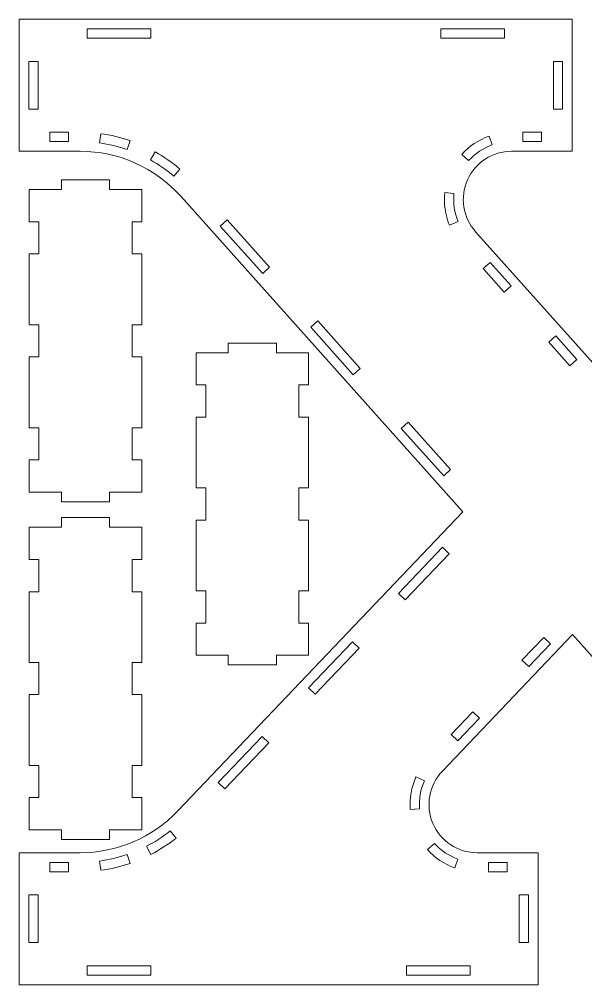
# Model space of a CAD drawing. Header units: millimetres. Extents: x -357 to 357, y -682 to 682.
# Drawn here: x -357.3 to -181.2, y -475.9 to -175.9 of the extents above; entities that cross this region are included whole.
import ezdxf

# ---------------------------------------------------------------- set-up
doc = ezdxf.new("R2010")
doc.units = ezdxf.units.MM
doc.header["$MEASUREMENT"] = 0
doc.layers.add('Camada 1', color=7, linetype='Continuous')

msp = doc.modelspace()

# ---------------------------------------------------------------- linework, layer by layer
at = {"layer": 'Camada 1', "color": 250, "lineweight": 20}
for points, knots in [([(-185.2397, -367.0483), (-185.2397, -367.0483), (-225.7546, -409.4988), (-225.7546, -409.4988), (-225.7546, -409.4988), (-229.8812, -413.8225), (-231.0453, -420.2617), (-228.6937, -425.7566), (-228.6937, -425.7566), (-226.3318, -431.2759), (-220.907, -434.8551), (-214.9035, -434.8551), (-214.9035, -434.8551), (-214.9035, -434.8551), (-196.0072, -434.8551), (-196.0072, -434.8551), (-196.0072, -434.8551), (-196.0072, -434.8551), (-196.0072, -475.8551), (-196.0072, -475.8551), (-196.0072, -475.8551), (-196.0072, -475.8551), (-357.3245, -475.8551), (-357.3245, -475.8551), (-357.3245, -475.8551), (-357.3245, -475.8551), (-357.3245, -434.8551), (-357.3245, -434.8551), (-357.3245, -434.8551), (-357.3245, -434.8551), (-338.4282, -434.8551), (-338.4282, -434.8551), (-338.4282, -434.8551), (-326.9497, -434.8551), (-315.9701, -430.1564), (-308.0451, -421.8528), (-308.0451, -421.8528), (-308.0451, -421.8528), (-219.3559, -328.9267), (-219.3559, -328.9267), (-219.3559, -328.9267), (-219.3559, -328.9267), (-307.1311, -230.8463), (-307.1311, -230.8463), (-307.1311, -230.8463), (-315.0983, -221.9437), (-326.4811, -216.8551), (-338.4282, -216.8551), (-338.4282, -216.8551), (-338.4282, -216.8551), (-357.3245, -216.8551), (-357.3245, -216.8551), (-357.3245, -216.8551), (-357.3245, -216.8551), (-357.3245, -175.8551), (-357.3245, -175.8551), (-357.3245, -175.8551), (-357.3245, -175.8551), (-185.3418, -175.8551), (-185.3418, -175.8551), (-185.3418, -175.8551), (-185.3418, -175.8551), (-185.3418, -216.8551), (-185.3418, -216.8551), (-185.3418, -216.8551), (-185.3418, -216.8551), (-204.2381, -216.8551), (-204.2381, -216.8551), (-204.2381, -216.8551), (-210.1542, -216.8551), (-215.5175, -220.3322), (-217.932, -225.7332), (-217.932, -225.7332), (-220.3419, -231.124), (-219.3534, -237.4581), (-215.4156, -241.8583), (-215.4156, -241.8583), (-215.4156, -241.8583), (-177.1093, -284.6619), (-177.1093, -284.6619), (-177.1093, -284.6619), (-177.1093, -284.6619), (-136.5944, -242.2114), (-136.5944, -242.2114), (-136.5944, -242.2114), (-132.4678, -237.8877), (-131.3038, -231.4486), (-133.6553, -225.9537), (-133.6553, -225.9537), (-136.0172, -220.4344), (-141.442, -216.8551), (-147.4455, -216.8551), (-147.4455, -216.8551), (-147.4455, -216.8551), (-166.3418, -216.8551), (-166.3418, -216.8551), (-166.3418, -216.8551), (-166.3418, -216.8551), (-166.3418, -175.8551), (-166.3418, -175.8551), (-166.3418, -175.8551), (-166.3418, -175.8551), (-5.0245, -175.8551), (-5.0245, -175.8551), (-5.0245, -175.8551), (-5.0245, -175.8551), (-5.0245, -216.8551), (-5.0245, -216.8551), (-5.0245, -216.8551), (-5.0245, -216.8551), (-23.9208, -216.8551), (-23.9208, -216.8551), (-23.9208, -216.8551), (-35.3993, -216.8551), (-46.3789, -221.5538), (-54.3039, -229.8574), (-54.3039, -229.8574), (-54.3039, -229.8574), (-142.9931, -322.7835), (-142.9931, -322.7835), (-142.9931, -322.7835), (-142.9931, -322.7835), (-55.2179, -420.8639), (-55.2179, -420.8639), (-55.2179, -420.8639), (-47.2507, -429.7665), (-35.8679, -434.8551), (-23.9208, -434.8551), (-23.9208, -434.8551), (-23.9208, -434.8551), (-5.0245, -434.8551), (-5.0245, -434.8551), (-5.0245, -434.8551), (-5.0245, -434.8551), (-5.0245, -475.8551), (-5.0245, -475.8551), (-5.0245, -475.8551), (-5.0245, -475.8551), (-177.0072, -475.8551), (-177.0072, -475.8551), (-177.0072, -475.8551), (-177.0072, -475.8551), (-177.0072, -434.8551), (-177.0072, -434.8551), (-177.0072, -434.8551), (-177.0072, -434.8551), (-158.1109, -434.8551), (-158.1109, -434.8551), (-158.1109, -434.8551), (-152.1947, -434.8551), (-146.8315, -431.378), (-144.417, -425.9769), (-144.417, -425.9769), (-142.0071, -420.5862), (-142.9955, -414.2522), (-146.9333, -409.852), (-146.9333, -409.852), (-146.9333, -409.852), (-185.2397, -367.0483), (-185.2397, -367.0483)], [0, 0, 0, 0, 0.02439024, 0.02439024, 0.02439024, 0.02439024, 0.04878049, 0.04878049, 0.04878049, 0.04878049, 0.07317073, 0.07317073, 0.07317073, 0.07317073, 0.09756098, 0.09756098, 0.09756098, 0.09756098, 0.12195122, 0.12195122, 0.12195122, 0.12195122, 0.14634146, 0.14634146, 0.14634146, 0.14634146, 0.17073171, 0.17073171, 0.17073171, 0.17073171, 0.19512195, 0.19512195, 0.19512195, 0.19512195, 0.2195122, 0.2195122, 0.2195122, 0.2195122, 0.24390244, 0.24390244, 0.24390244, 0.24390244, 0.26829268, 0.26829268, 0.26829268, 0.26829268, 0.29268293, 0.29268293, 0.29268293, 0.29268293, 0.31707317, 0.31707317, 0.31707317, 0.31707317, 0.34146341, 0.34146341, 0.34146341, 0.34146341, 0.36585366, 0.36585366, 0.36585366, 0.36585366, 0.3902439, 0.3902439, 0.3902439, 0.3902439, 0.41463415, 0.41463415, 0.41463415, 0.41463415, 0.43902439, 0.43902439, 0.43902439, 0.43902439, 0.46341463, 0.46341463, 0.46341463, 0.46341463, 0.48780488, 0.48780488, 0.48780488, 0.48780488, 0.51219512, 0.51219512, 0.51219512, 0.51219512, 0.53658537, 0.53658537, 0.53658537, 0.53658537, 0.56097561, 0.56097561, 0.56097561, 0.56097561, 0.58536585, 0.58536585, 0.58536585, 0.58536585, 0.6097561, 0.6097561, 0.6097561, 0.6097561, 0.63414634, 0.63414634, 0.63414634, 0.63414634, 0.65853659, 0.65853659, 0.65853659, 0.65853659, 0.68292683, 0.68292683, 0.68292683, 0.68292683, 0.70731707, 0.70731707, 0.70731707, 0.70731707, 0.73170732, 0.73170732, 0.73170732, 0.73170732, 0.75609756, 0.75609756, 0.75609756, 0.75609756, 0.7804878, 0.7804878, 0.7804878, 0.7804878, 0.80487805, 0.80487805, 0.80487805, 0.80487805, 0.82926829, 0.82926829, 0.82926829, 0.82926829, 0.85365854, 0.85365854, 0.85365854, 0.85365854, 0.87804878, 0.87804878, 0.87804878, 0.87804878, 0.90243902, 0.90243902, 0.90243902, 0.90243902, 0.92682927, 0.92682927, 0.92682927, 0.92682927, 0.95121951, 0.95121951, 0.95121951, 0.95121951, 1, 1, 1, 1]), ([(-336.2245, -178.8551), (-336.2245, -178.8551), (-336.2245, -181.7551), (-336.2245, -181.7551), (-336.2245, -181.7551), (-336.2245, -181.7551), (-316.4245, -181.7551), (-316.4245, -181.7551), (-316.4245, -181.7551), (-316.4245, -181.7551), (-316.4245, -178.8551), (-316.4245, -178.8551), (-316.4245, -178.8551), (-316.4245, -178.8551), (-336.2245, -178.8551), (-336.2245, -178.8551)], [0, 0, 0, 0, 0.2, 0.2, 0.2, 0.2, 0.4, 0.4, 0.4, 0.4, 0.6, 0.6, 0.6, 0.6, 1, 1, 1, 1]), ([(-226.2418, -178.8551), (-226.2418, -178.8551), (-226.2418, -181.7551), (-226.2418, -181.7551), (-226.2418, -181.7551), (-226.2418, -181.7551), (-206.4418, -181.7551), (-206.4418, -181.7551), (-206.4418, -181.7551), (-206.4418, -181.7551), (-206.4418, -178.8551), (-206.4418, -178.8551), (-206.4418, -178.8551), (-206.4418, -178.8551), (-226.2418, -178.8551), (-226.2418, -178.8551)], [0, 0, 0, 0, 0.2, 0.2, 0.2, 0.2, 0.4, 0.4, 0.4, 0.4, 0.6, 0.6, 0.6, 0.6, 1, 1, 1, 1]), ([(-354.3245, -203.7551), (-354.3245, -203.7551), (-351.4245, -203.7551), (-351.4245, -203.7551), (-351.4245, -203.7551), (-351.4245, -203.7551), (-351.4245, -188.9551), (-351.4245, -188.9551), (-351.4245, -188.9551), (-351.4245, -188.9551), (-354.3245, -188.9551), (-354.3245, -188.9551), (-354.3245, -188.9551), (-354.3245, -188.9551), (-354.3245, -203.7551), (-354.3245, -203.7551)], [0, 0, 0, 0, 0.2, 0.2, 0.2, 0.2, 0.4, 0.4, 0.4, 0.4, 0.6, 0.6, 0.6, 0.6, 1, 1, 1, 1]), ([(-188.3418, -188.9551), (-188.3418, -188.9551), (-191.2418, -188.9551), (-191.2418, -188.9551), (-191.2418, -188.9551), (-191.2418, -188.9551), (-191.2418, -203.7551), (-191.2418, -203.7551), (-191.2418, -203.7551), (-191.2418, -203.7551), (-188.3418, -203.7551), (-188.3418, -203.7551), (-188.3418, -203.7551), (-188.3418, -203.7551), (-188.3418, -188.9551), (-188.3418, -188.9551)], [0, 0, 0, 0, 0.2, 0.2, 0.2, 0.2, 0.4, 0.4, 0.4, 0.4, 0.6, 0.6, 0.6, 0.6, 1, 1, 1, 1]), ([(-341.9764, -213.8551), (-341.9764, -213.8551), (-341.9764, -210.9551), (-341.9764, -210.9551), (-341.9764, -210.9551), (-341.9764, -210.9551), (-347.7764, -210.9551), (-347.7764, -210.9551), (-347.7764, -210.9551), (-347.7764, -210.9551), (-347.7764, -213.8551), (-347.7764, -213.8551), (-347.7764, -213.8551), (-347.7764, -213.8551), (-341.9764, -213.8551), (-341.9764, -213.8551)], [0, 0, 0, 0, 0.2, 0.2, 0.2, 0.2, 0.4, 0.4, 0.4, 0.4, 0.6, 0.6, 0.6, 0.6, 1, 1, 1, 1]), ([(-323.7807, -216.3063), (-323.7807, -216.3063), (-322.8305, -213.5658), (-322.8305, -213.5658), (-322.8305, -213.5658), (-325.7928, -212.5456), (-328.8524, -211.8176), (-331.9567, -211.3943), (-331.9567, -211.3943), (-331.9567, -211.3943), (-332.3426, -214.269), (-332.3426, -214.269), (-332.3426, -214.269), (-329.416, -214.6685), (-326.549, -215.3531), (-323.7807, -216.3063)], [0, 0, 0, 0, 0.2, 0.2, 0.2, 0.2, 0.4, 0.4, 0.4, 0.4, 0.6, 0.6, 0.6, 0.6, 1, 1, 1, 1]), ([(-210.2486, -214.8881), (-210.2486, -214.8881), (-211.2017, -212.1493), (-211.2017, -212.1493), (-211.2017, -212.1493), (-214.4741, -213.3057), (-217.4096, -215.2609), (-219.7378, -217.8348), (-219.7378, -217.8348), (-219.7378, -217.8348), (-217.5778, -219.7699), (-217.5778, -219.7699), (-217.5778, -219.7699), (-215.5758, -217.5609), (-213.0546, -215.8826), (-210.2486, -214.8881)], [0, 0, 0, 0, 0.2, 0.2, 0.2, 0.2, 0.4, 0.4, 0.4, 0.4, 0.6, 0.6, 0.6, 0.6, 1, 1, 1, 1]), ([(-194.89, -213.8551), (-194.89, -213.8551), (-194.89, -210.9551), (-194.89, -210.9551), (-194.89, -210.9551), (-194.89, -210.9551), (-200.69, -210.9551), (-200.69, -210.9551), (-200.69, -210.9551), (-200.69, -210.9551), (-200.69, -213.8551), (-200.69, -213.8551), (-200.69, -213.8551), (-200.69, -213.8551), (-194.89, -213.8551), (-194.89, -213.8551)], [0, 0, 0, 0, 0.2, 0.2, 0.2, 0.2, 0.4, 0.4, 0.4, 0.4, 0.6, 0.6, 0.6, 0.6, 1, 1, 1, 1]), ([(-309.2624, -224.5868), (-309.2624, -224.5868), (-307.3776, -222.3822), (-307.3776, -222.3822), (-307.3776, -222.3822), (-309.7632, -220.3513), (-312.3461, -218.5569), (-315.0818, -217.0299), (-315.0818, -217.0299), (-315.0818, -217.0299), (-316.4902, -219.5654), (-316.4902, -219.5654), (-316.4902, -219.5654), (-313.9339, -220.9927), (-311.5117, -222.6723), (-309.2624, -224.5868)], [0, 0, 0, 0, 0.2, 0.2, 0.2, 0.2, 0.4, 0.4, 0.4, 0.4, 0.6, 0.6, 0.6, 0.6, 1, 1, 1, 1]), ([(-319.2423, -228.7699), (-319.2423, -228.7699), (-329.2423, -228.7699), (-329.2423, -228.7699), (-329.2423, -228.7699), (-329.2423, -228.7699), (-329.2423, -225.7699), (-329.2423, -225.7699), (-329.2423, -225.7699), (-329.2423, -225.7699), (-344.2423, -225.7699), (-344.2423, -225.7699), (-344.2423, -225.7699), (-344.2423, -225.7699), (-344.2423, -228.7699), (-344.2423, -228.7699), (-344.2423, -228.7699), (-344.2423, -228.7699), (-354.2423, -228.7699), (-354.2423, -228.7699), (-354.2423, -228.7699), (-354.2423, -228.7699), (-354.2423, -238.7699), (-354.2423, -238.7699), (-354.2423, -238.7699), (-354.2423, -238.7699), (-351.2423, -238.7699), (-351.2423, -238.7699), (-351.2423, -238.7699), (-351.2423, -238.7699), (-351.2423, -248.7699), (-351.2423, -248.7699), (-351.2423, -248.7699), (-351.2423, -248.7699), (-354.2423, -248.7699), (-354.2423, -248.7699), (-354.2423, -248.7699), (-354.2423, -248.7699), (-354.2423, -270.7699), (-354.2423, -270.7699), (-354.2423, -270.7699), (-354.2423, -270.7699), (-351.2423, -270.7699), (-351.2423, -270.7699), (-351.2423, -270.7699), (-351.2423, -270.7699), (-351.2423, -280.7699), (-351.2423, -280.7699), (-351.2423, -280.7699), (-351.2423, -280.7699), (-354.2423, -280.7699), (-354.2423, -280.7699), (-354.2423, -280.7699), (-354.2423, -280.7699), (-354.2423, -302.7699), (-354.2423, -302.7699), (-354.2423, -302.7699), (-354.2423, -302.7699), (-351.2423, -302.7699), (-351.2423, -302.7699), (-351.2423, -302.7699), (-351.2423, -302.7699), (-351.2423, -312.7699), (-351.2423, -312.7699), (-351.2423, -312.7699), (-351.2423, -312.7699), (-354.2423, -312.7699), (-354.2423, -312.7699), (-354.2423, -312.7699), (-354.2423, -312.7699), (-354.2423, -322.7699), (-354.2423, -322.7699), (-354.2423, -322.7699), (-354.2423, -322.7699), (-344.2423, -322.7699), (-344.2423, -322.7699), (-344.2423, -322.7699), (-344.2423, -322.7699), (-344.2423, -325.7699), (-344.2423, -325.7699), (-344.2423, -325.7699), (-344.2423, -325.7699), (-329.2423, -325.7699), (-329.2423, -325.7699), (-329.2423, -325.7699), (-329.2423, -325.7699), (-329.2423, -322.7699), (-329.2423, -322.7699), (-329.2423, -322.7699), (-329.2423, -322.7699), (-319.2423, -322.7699), (-319.2423, -322.7699), (-319.2423, -322.7699), (-319.2423, -322.7699), (-319.2423, -312.7699), (-319.2423, -312.7699), (-319.2423, -312.7699), (-319.2423, -312.7699), (-322.2423, -312.7699), (-322.2423, -312.7699), (-322.2423, -312.7699), (-322.2423, -312.7699), (-322.2423, -302.7699), (-322.2423, -302.7699), (-322.2423, -302.7699), (-322.2423, -302.7699), (-319.2423, -302.7699), (-319.2423, -302.7699), (-319.2423, -302.7699), (-319.2423, -302.7699), (-319.2423, -280.7699), (-319.2423, -280.7699), (-319.2423, -280.7699), (-319.2423, -280.7699), (-322.2423, -280.7699), (-322.2423, -280.7699), (-322.2423, -280.7699), (-322.2423, -280.7699), (-322.2423, -270.7699), (-322.2423, -270.7699), (-322.2423, -270.7699), (-322.2423, -270.7699), (-319.2423, -270.7699), (-319.2423, -270.7699), (-319.2423, -270.7699), (-319.2423, -270.7699), (-319.2423, -248.7699), (-319.2423, -248.7699), (-319.2423, -248.7699), (-319.2423, -248.7699), (-322.2423, -248.7699), (-322.2423, -248.7699), (-322.2423, -248.7699), (-322.2423, -248.7699), (-322.2423, -238.7699), (-322.2423, -238.7699), (-322.2423, -238.7699), (-322.2423, -238.7699), (-319.2423, -238.7699), (-319.2423, -238.7699), (-319.2423, -238.7699), (-319.2423, -238.7699), (-319.2423, -228.7699), (-319.2423, -228.7699)], [0, 0, 0, 0, 0.02702703, 0.02702703, 0.02702703, 0.02702703, 0.05405405, 0.05405405, 0.05405405, 0.05405405, 0.08108108, 0.08108108, 0.08108108, 0.08108108, 0.10810811, 0.10810811, 0.10810811, 0.10810811, 0.13513514, 0.13513514, 0.13513514, 0.13513514, 0.16216216, 0.16216216, 0.16216216, 0.16216216, 0.18918919, 0.18918919, 0.18918919, 0.18918919, 0.21621622, 0.21621622, 0.21621622, 0.21621622, 0.24324324, 0.24324324, 0.24324324, 0.24324324, 0.27027027, 0.27027027, 0.27027027, 0.27027027, 0.2972973, 0.2972973, 0.2972973, 0.2972973, 0.32432432, 0.32432432, 0.32432432, 0.32432432, 0.35135135, 0.35135135, 0.35135135, 0.35135135, 0.37837838, 0.37837838, 0.37837838, 0.37837838, 0.40540541, 0.40540541, 0.40540541, 0.40540541, 0.43243243, 0.43243243, 0.43243243, 0.43243243, 0.45945946, 0.45945946, 0.45945946, 0.45945946, 0.48648649, 0.48648649, 0.48648649, 0.48648649, 0.51351351, 0.51351351, 0.51351351, 0.51351351, 0.54054054, 0.54054054, 0.54054054, 0.54054054, 0.56756757, 0.56756757, 0.56756757, 0.56756757, 0.59459459, 0.59459459, 0.59459459, 0.59459459, 0.62162162, 0.62162162, 0.62162162, 0.62162162, 0.64864865, 0.64864865, 0.64864865, 0.64864865, 0.67567568, 0.67567568, 0.67567568, 0.67567568, 0.7027027, 0.7027027, 0.7027027, 0.7027027, 0.72972973, 0.72972973, 0.72972973, 0.72972973, 0.75675676, 0.75675676, 0.75675676, 0.75675676, 0.78378378, 0.78378378, 0.78378378, 0.78378378, 0.81081081, 0.81081081, 0.81081081, 0.81081081, 0.83783784, 0.83783784, 0.83783784, 0.83783784, 0.86486486, 0.86486486, 0.86486486, 0.86486486, 0.89189189, 0.89189189, 0.89189189, 0.89189189, 0.91891892, 0.91891892, 0.91891892, 0.91891892, 0.94594595, 0.94594595, 0.94594595, 0.94594595, 1, 1, 1, 1]), ([(-222.1395, -229.974), (-222.1395, -229.974), (-225.022, -229.655), (-225.022, -229.655), (-225.022, -229.655), (-225.3871, -233.105), (-224.8861, -236.599), (-223.5661, -239.8073), (-223.5661, -239.8073), (-223.5661, -239.8073), (-220.8896, -238.6911), (-220.8896, -238.6911), (-220.8896, -238.6911), (-222.0195, -235.9369), (-222.4506, -232.9389), (-222.1395, -229.974)], [0, 0, 0, 0, 0.2, 0.2, 0.2, 0.2, 0.4, 0.4, 0.4, 0.4, 0.6, 0.6, 0.6, 0.6, 1, 1, 1, 1]), ([(-281.6217, -254.8521), (-281.6217, -254.8521), (-279.4607, -252.9182), (-279.4607, -252.9182), (-279.4607, -252.9182), (-279.4607, -252.9182), (-292.6648, -238.1638), (-292.6648, -238.1638), (-292.6648, -238.1638), (-292.6648, -238.1638), (-294.8258, -240.0977), (-294.8258, -240.0977), (-294.8258, -240.0977), (-294.8258, -240.0977), (-281.6217, -254.8521), (-281.6217, -254.8521)], [0, 0, 0, 0, 0.2, 0.2, 0.2, 0.2, 0.4, 0.4, 0.4, 0.4, 0.6, 0.6, 0.6, 0.6, 1, 1, 1, 1]), ([(-210.9157, -251.385), (-210.9157, -251.385), (-213.0767, -253.319), (-213.0767, -253.319), (-213.0767, -253.319), (-213.0767, -253.319), (-206.5413, -260.6217), (-206.5413, -260.6217), (-206.5413, -260.6217), (-206.5413, -260.6217), (-204.3803, -258.6877), (-204.3803, -258.6877), (-204.3803, -258.6877), (-204.3803, -258.6877), (-210.9157, -251.385), (-210.9157, -251.385)], [0, 0, 0, 0, 0.2, 0.2, 0.2, 0.2, 0.4, 0.4, 0.4, 0.4, 0.6, 0.6, 0.6, 0.6, 1, 1, 1, 1]), ([(-253.4815, -286.2961), (-253.4815, -286.2961), (-251.3204, -284.3622), (-251.3204, -284.3622), (-251.3204, -284.3622), (-251.3204, -284.3622), (-264.5245, -269.6078), (-264.5245, -269.6078), (-264.5245, -269.6078), (-264.5245, -269.6078), (-266.6856, -271.5417), (-266.6856, -271.5417), (-266.6856, -271.5417), (-266.6856, -271.5417), (-253.4815, -286.2961), (-253.4815, -286.2961)], [0, 0, 0, 0, 0.2, 0.2, 0.2, 0.2, 0.4, 0.4, 0.4, 0.4, 0.6, 0.6, 0.6, 0.6, 1, 1, 1, 1]), ([(-190.451, -274.2524), (-190.451, -274.2524), (-192.612, -276.1863), (-192.612, -276.1863), (-192.612, -276.1863), (-192.612, -276.1863), (-186.0767, -283.489), (-186.0767, -283.489), (-186.0767, -283.489), (-186.0767, -283.489), (-183.9157, -281.555), (-183.9157, -281.555), (-183.9157, -281.555), (-183.9157, -281.555), (-190.451, -274.2524), (-190.451, -274.2524)], [0, 0, 0, 0, 0.2, 0.2, 0.2, 0.2, 0.4, 0.4, 0.4, 0.4, 0.6, 0.6, 0.6, 0.6, 1, 1, 1, 1]), ([(-267.3556, -279.4699), (-267.3556, -279.4699), (-277.3556, -279.4699), (-277.3556, -279.4699), (-277.3556, -279.4699), (-277.3556, -279.4699), (-277.3556, -276.4699), (-277.3556, -276.4699), (-277.3556, -276.4699), (-277.3556, -276.4699), (-292.3556, -276.4699), (-292.3556, -276.4699), (-292.3556, -276.4699), (-292.3556, -276.4699), (-292.3556, -279.4699), (-292.3556, -279.4699), (-292.3556, -279.4699), (-292.3556, -279.4699), (-302.3556, -279.4699), (-302.3556, -279.4699), (-302.3556, -279.4699), (-302.3556, -279.4699), (-302.3556, -289.4699), (-302.3556, -289.4699), (-302.3556, -289.4699), (-302.3556, -289.4699), (-299.3556, -289.4699), (-299.3556, -289.4699), (-299.3556, -289.4699), (-299.3556, -289.4699), (-299.3556, -299.4699), (-299.3556, -299.4699), (-299.3556, -299.4699), (-299.3556, -299.4699), (-302.3556, -299.4699), (-302.3556, -299.4699), (-302.3556, -299.4699), (-302.3556, -299.4699), (-302.3556, -321.4699), (-302.3556, -321.4699), (-302.3556, -321.4699), (-302.3556, -321.4699), (-299.3556, -321.4699), (-299.3556, -321.4699), (-299.3556, -321.4699), (-299.3556, -321.4699), (-299.3556, -331.4699), (-299.3556, -331.4699), (-299.3556, -331.4699), (-299.3556, -331.4699), (-302.3556, -331.4699), (-302.3556, -331.4699), (-302.3556, -331.4699), (-302.3556, -331.4699), (-302.3556, -353.4699), (-302.3556, -353.4699), (-302.3556, -353.4699), (-302.3556, -353.4699), (-299.3556, -353.4699), (-299.3556, -353.4699), (-299.3556, -353.4699), (-299.3556, -353.4699), (-299.3556, -363.4699), (-299.3556, -363.4699), (-299.3556, -363.4699), (-299.3556, -363.4699), (-302.3556, -363.4699), (-302.3556, -363.4699), (-302.3556, -363.4699), (-302.3556, -363.4699), (-302.3556, -373.4699), (-302.3556, -373.4699), (-302.3556, -373.4699), (-302.3556, -373.4699), (-292.3556, -373.4699), (-292.3556, -373.4699), (-292.3556, -373.4699), (-292.3556, -373.4699), (-292.3556, -376.4699), (-292.3556, -376.4699), (-292.3556, -376.4699), (-292.3556, -376.4699), (-277.3556, -376.4699), (-277.3556, -376.4699), (-277.3556, -376.4699), (-277.3556, -376.4699), (-277.3556, -373.4699), (-277.3556, -373.4699), (-277.3556, -373.4699), (-277.3556, -373.4699), (-267.3556, -373.4699), (-267.3556, -373.4699), (-267.3556, -373.4699), (-267.3556, -373.4699), (-267.3556, -363.4699), (-267.3556, -363.4699), (-267.3556, -363.4699), (-267.3556, -363.4699), (-270.3556, -363.4699), (-270.3556, -363.4699), (-270.3556, -363.4699), (-270.3556, -363.4699), (-270.3556, -353.4699), (-270.3556, -353.4699), (-270.3556, -353.4699), (-270.3556, -353.4699), (-267.3556, -353.4699), (-267.3556, -353.4699), (-267.3556, -353.4699), (-267.3556, -353.4699), (-267.3556, -331.4699), (-267.3556, -331.4699), (-267.3556, -331.4699), (-267.3556, -331.4699), (-270.3556, -331.4699), (-270.3556, -331.4699), (-270.3556, -331.4699), (-270.3556, -331.4699), (-270.3556, -321.4699), (-270.3556, -321.4699), (-270.3556, -321.4699), (-270.3556, -321.4699), (-267.3556, -321.4699), (-267.3556, -321.4699), (-267.3556, -321.4699), (-267.3556, -321.4699), (-267.3556, -299.4699), (-267.3556, -299.4699), (-267.3556, -299.4699), (-267.3556, -299.4699), (-270.3556, -299.4699), (-270.3556, -299.4699), (-270.3556, -299.4699), (-270.3556, -299.4699), (-270.3556, -289.4699), (-270.3556, -289.4699), (-270.3556, -289.4699), (-270.3556, -289.4699), (-267.3556, -289.4699), (-267.3556, -289.4699), (-267.3556, -289.4699), (-267.3556, -289.4699), (-267.3556, -279.4699), (-267.3556, -279.4699)], [0, 0, 0, 0, 0.02702703, 0.02702703, 0.02702703, 0.02702703, 0.05405405, 0.05405405, 0.05405405, 0.05405405, 0.08108108, 0.08108108, 0.08108108, 0.08108108, 0.10810811, 0.10810811, 0.10810811, 0.10810811, 0.13513514, 0.13513514, 0.13513514, 0.13513514, 0.16216216, 0.16216216, 0.16216216, 0.16216216, 0.18918919, 0.18918919, 0.18918919, 0.18918919, 0.21621622, 0.21621622, 0.21621622, 0.21621622, 0.24324324, 0.24324324, 0.24324324, 0.24324324, 0.27027027, 0.27027027, 0.27027027, 0.27027027, 0.2972973, 0.2972973, 0.2972973, 0.2972973, 0.32432432, 0.32432432, 0.32432432, 0.32432432, 0.35135135, 0.35135135, 0.35135135, 0.35135135, 0.37837838, 0.37837838, 0.37837838, 0.37837838, 0.40540541, 0.40540541, 0.40540541, 0.40540541, 0.43243243, 0.43243243, 0.43243243, 0.43243243, 0.45945946, 0.45945946, 0.45945946, 0.45945946, 0.48648649, 0.48648649, 0.48648649, 0.48648649, 0.51351351, 0.51351351, 0.51351351, 0.51351351, 0.54054054, 0.54054054, 0.54054054, 0.54054054, 0.56756757, 0.56756757, 0.56756757, 0.56756757, 0.59459459, 0.59459459, 0.59459459, 0.59459459, 0.62162162, 0.62162162, 0.62162162, 0.62162162, 0.64864865, 0.64864865, 0.64864865, 0.64864865, 0.67567568, 0.67567568, 0.67567568, 0.67567568, 0.7027027, 0.7027027, 0.7027027, 0.7027027, 0.72972973, 0.72972973, 0.72972973, 0.72972973, 0.75675676, 0.75675676, 0.75675676, 0.75675676, 0.78378378, 0.78378378, 0.78378378, 0.78378378, 0.81081081, 0.81081081, 0.81081081, 0.81081081, 0.83783784, 0.83783784, 0.83783784, 0.83783784, 0.86486486, 0.86486486, 0.86486486, 0.86486486, 0.89189189, 0.89189189, 0.89189189, 0.89189189, 0.91891892, 0.91891892, 0.91891892, 0.91891892, 0.94594595, 0.94594595, 0.94594595, 0.94594595, 1, 1, 1, 1]), ([(-225.3412, -317.7401), (-225.3412, -317.7401), (-223.1802, -315.8062), (-223.1802, -315.8062), (-223.1802, -315.8062), (-223.1802, -315.8062), (-236.3843, -301.0518), (-236.3843, -301.0518), (-236.3843, -301.0518), (-236.3843, -301.0518), (-238.5454, -302.9858), (-238.5454, -302.9858), (-238.5454, -302.9858), (-238.5454, -302.9858), (-225.3412, -317.7401), (-225.3412, -317.7401)], [0, 0, 0, 0, 0.2, 0.2, 0.2, 0.2, 0.4, 0.4, 0.4, 0.4, 0.6, 0.6, 0.6, 0.6, 1, 1, 1, 1]), ([(-319.2423, -333.7199), (-319.2423, -333.7199), (-329.2423, -333.7199), (-329.2423, -333.7199), (-329.2423, -333.7199), (-329.2423, -333.7199), (-329.2423, -330.7199), (-329.2423, -330.7199), (-329.2423, -330.7199), (-329.2423, -330.7199), (-344.2423, -330.7199), (-344.2423, -330.7199), (-344.2423, -330.7199), (-344.2423, -330.7199), (-344.2423, -333.7199), (-344.2423, -333.7199), (-344.2423, -333.7199), (-344.2423, -333.7199), (-354.2423, -333.7199), (-354.2423, -333.7199), (-354.2423, -333.7199), (-354.2423, -333.7199), (-354.2423, -343.7199), (-354.2423, -343.7199), (-354.2423, -343.7199), (-354.2423, -343.7199), (-351.2423, -343.7199), (-351.2423, -343.7199), (-351.2423, -343.7199), (-351.2423, -343.7199), (-351.2423, -353.7199), (-351.2423, -353.7199), (-351.2423, -353.7199), (-351.2423, -353.7199), (-354.2423, -353.7199), (-354.2423, -353.7199), (-354.2423, -353.7199), (-354.2423, -353.7199), (-354.2423, -375.7199), (-354.2423, -375.7199), (-354.2423, -375.7199), (-354.2423, -375.7199), (-351.2423, -375.7199), (-351.2423, -375.7199), (-351.2423, -375.7199), (-351.2423, -375.7199), (-351.2423, -385.7199), (-351.2423, -385.7199), (-351.2423, -385.7199), (-351.2423, -385.7199), (-354.2423, -385.7199), (-354.2423, -385.7199), (-354.2423, -385.7199), (-354.2423, -385.7199), (-354.2423, -407.7199), (-354.2423, -407.7199), (-354.2423, -407.7199), (-354.2423, -407.7199), (-351.2423, -407.7199), (-351.2423, -407.7199), (-351.2423, -407.7199), (-351.2423, -407.7199), (-351.2423, -417.7199), (-351.2423, -417.7199), (-351.2423, -417.7199), (-351.2423, -417.7199), (-354.2423, -417.7199), (-354.2423, -417.7199), (-354.2423, -417.7199), (-354.2423, -417.7199), (-354.2423, -427.7199), (-354.2423, -427.7199), (-354.2423, -427.7199), (-354.2423, -427.7199), (-344.2423, -427.7199), (-344.2423, -427.7199), (-344.2423, -427.7199), (-344.2423, -427.7199), (-344.2423, -430.7199), (-344.2423, -430.7199), (-344.2423, -430.7199), (-344.2423, -430.7199), (-329.2423, -430.7199), (-329.2423, -430.7199), (-329.2423, -430.7199), (-329.2423, -430.7199), (-329.2423, -427.7199), (-329.2423, -427.7199), (-329.2423, -427.7199), (-329.2423, -427.7199), (-319.2423, -427.7199), (-319.2423, -427.7199), (-319.2423, -427.7199), (-319.2423, -427.7199), (-319.2423, -417.7199), (-319.2423, -417.7199), (-319.2423, -417.7199), (-319.2423, -417.7199), (-322.2423, -417.7199), (-322.2423, -417.7199), (-322.2423, -417.7199), (-322.2423, -417.7199), (-322.2423, -407.7199), (-322.2423, -407.7199), (-322.2423, -407.7199), (-322.2423, -407.7199), (-319.2423, -407.7199), (-319.2423, -407.7199), (-319.2423, -407.7199), (-319.2423, -407.7199), (-319.2423, -385.7199), (-319.2423, -385.7199), (-319.2423, -385.7199), (-319.2423, -385.7199), (-322.2423, -385.7199), (-322.2423, -385.7199), (-322.2423, -385.7199), (-322.2423, -385.7199), (-322.2423, -375.7199), (-322.2423, -375.7199), (-322.2423, -375.7199), (-322.2423, -375.7199), (-319.2423, -375.7199), (-319.2423, -375.7199), (-319.2423, -375.7199), (-319.2423, -375.7199), (-319.2423, -353.7199), (-319.2423, -353.7199), (-319.2423, -353.7199), (-319.2423, -353.7199), (-322.2423, -353.7199), (-322.2423, -353.7199), (-322.2423, -353.7199), (-322.2423, -353.7199), (-322.2423, -343.7199), (-322.2423, -343.7199), (-322.2423, -343.7199), (-322.2423, -343.7199), (-319.2423, -343.7199), (-319.2423, -343.7199), (-319.2423, -343.7199), (-319.2423, -343.7199), (-319.2423, -333.7199), (-319.2423, -333.7199)], [0, 0, 0, 0, 0.02702703, 0.02702703, 0.02702703, 0.02702703, 0.05405405, 0.05405405, 0.05405405, 0.05405405, 0.08108108, 0.08108108, 0.08108108, 0.08108108, 0.10810811, 0.10810811, 0.10810811, 0.10810811, 0.13513514, 0.13513514, 0.13513514, 0.13513514, 0.16216216, 0.16216216, 0.16216216, 0.16216216, 0.18918919, 0.18918919, 0.18918919, 0.18918919, 0.21621622, 0.21621622, 0.21621622, 0.21621622, 0.24324324, 0.24324324, 0.24324324, 0.24324324, 0.27027027, 0.27027027, 0.27027027, 0.27027027, 0.2972973, 0.2972973, 0.2972973, 0.2972973, 0.32432432, 0.32432432, 0.32432432, 0.32432432, 0.35135135, 0.35135135, 0.35135135, 0.35135135, 0.37837838, 0.37837838, 0.37837838, 0.37837838, 0.40540541, 0.40540541, 0.40540541, 0.40540541, 0.43243243, 0.43243243, 0.43243243, 0.43243243, 0.45945946, 0.45945946, 0.45945946, 0.45945946, 0.48648649, 0.48648649, 0.48648649, 0.48648649, 0.51351351, 0.51351351, 0.51351351, 0.51351351, 0.54054054, 0.54054054, 0.54054054, 0.54054054, 0.56756757, 0.56756757, 0.56756757, 0.56756757, 0.59459459, 0.59459459, 0.59459459, 0.59459459, 0.62162162, 0.62162162, 0.62162162, 0.62162162, 0.64864865, 0.64864865, 0.64864865, 0.64864865, 0.67567568, 0.67567568, 0.67567568, 0.67567568, 0.7027027, 0.7027027, 0.7027027, 0.7027027, 0.72972973, 0.72972973, 0.72972973, 0.72972973, 0.75675676, 0.75675676, 0.75675676, 0.75675676, 0.78378378, 0.78378378, 0.78378378, 0.78378378, 0.81081081, 0.81081081, 0.81081081, 0.81081081, 0.83783784, 0.83783784, 0.83783784, 0.83783784, 0.86486486, 0.86486486, 0.86486486, 0.86486486, 0.89189189, 0.89189189, 0.89189189, 0.89189189, 0.91891892, 0.91891892, 0.91891892, 0.91891892, 0.94594595, 0.94594595, 0.94594595, 0.94594595, 1, 1, 1, 1]), ([(-239.3671, -354.2391), (-239.3671, -354.2391), (-237.2693, -356.2413), (-237.2693, -356.2413), (-237.2693, -356.2413), (-237.2693, -356.2413), (-223.5989, -341.9178), (-223.5989, -341.9178), (-223.5989, -341.9178), (-223.5989, -341.9178), (-225.6968, -339.9156), (-225.6968, -339.9156), (-225.6968, -339.9156), (-225.6968, -339.9156), (-239.3671, -354.2391), (-239.3671, -354.2391)], [0, 0, 0, 0, 0.2, 0.2, 0.2, 0.2, 0.4, 0.4, 0.4, 0.4, 0.6, 0.6, 0.6, 0.6, 1, 1, 1, 1]), ([(-192.1421, -369.9353), (-192.1421, -369.9353), (-194.2399, -367.9331), (-194.2399, -367.9331), (-194.2399, -367.9331), (-194.2399, -367.9331), (-201.0061, -375.0225), (-201.0061, -375.0225), (-201.0061, -375.0225), (-201.0061, -375.0225), (-198.9083, -377.0247), (-198.9083, -377.0247), (-198.9083, -377.0247), (-198.9083, -377.0247), (-192.1421, -369.9353), (-192.1421, -369.9353)], [0, 0, 0, 0, 0.2, 0.2, 0.2, 0.2, 0.4, 0.4, 0.4, 0.4, 0.6, 0.6, 0.6, 0.6, 1, 1, 1, 1]), ([(-267.4083, -383.6199), (-267.4083, -383.6199), (-265.3105, -385.6221), (-265.3105, -385.6221), (-265.3105, -385.6221), (-265.3105, -385.6221), (-251.6401, -371.2987), (-251.6401, -371.2987), (-251.6401, -371.2987), (-251.6401, -371.2987), (-253.738, -369.2964), (-253.738, -369.2964), (-253.738, -369.2964), (-253.738, -369.2964), (-267.4083, -383.6199), (-267.4083, -383.6199)], [0, 0, 0, 0, 0.2, 0.2, 0.2, 0.2, 0.4, 0.4, 0.4, 0.4, 0.6, 0.6, 0.6, 0.6, 1, 1, 1, 1]), ([(-214.1854, -393.0317), (-214.1854, -393.0317), (-216.2832, -391.0295), (-216.2832, -391.0295), (-216.2832, -391.0295), (-216.2832, -391.0295), (-223.0494, -398.1189), (-223.0494, -398.1189), (-223.0494, -398.1189), (-223.0494, -398.1189), (-220.9515, -400.121), (-220.9515, -400.121), (-220.9515, -400.121), (-220.9515, -400.121), (-214.1854, -393.0317), (-214.1854, -393.0317)], [0, 0, 0, 0, 0.2, 0.2, 0.2, 0.2, 0.4, 0.4, 0.4, 0.4, 0.6, 0.6, 0.6, 0.6, 1, 1, 1, 1]), ([(-295.4495, -413.0007), (-295.4495, -413.0007), (-293.3517, -415.0029), (-293.3517, -415.0029), (-293.3517, -415.0029), (-293.3517, -415.0029), (-279.6813, -400.6795), (-279.6813, -400.6795), (-279.6813, -400.6795), (-279.6813, -400.6795), (-281.7792, -398.6773), (-281.7792, -398.6773), (-281.7792, -398.6773), (-281.7792, -398.6773), (-295.4495, -413.0007), (-295.4495, -413.0007)], [0, 0, 0, 0, 0.2, 0.2, 0.2, 0.2, 0.4, 0.4, 0.4, 0.4, 0.6, 0.6, 0.6, 0.6, 1, 1, 1, 1]), ([(-231.327, -412.4887), (-231.327, -412.4887), (-233.9666, -411.2872), (-233.9666, -411.2872), (-233.9666, -411.2872), (-235.3842, -414.4421), (-236.0006, -417.9383), (-235.7472, -421.3878), (-235.7472, -421.3878), (-235.7472, -421.3878), (-232.8565, -421.1613), (-232.8565, -421.1613), (-232.8565, -421.1613), (-233.072, -418.1894), (-232.5454, -415.2065), (-231.327, -412.4887)], [0, 0, 0, 0, 0.2, 0.2, 0.2, 0.2, 0.4, 0.4, 0.4, 0.4, 0.6, 0.6, 0.6, 0.6, 1, 1, 1, 1]), ([(-317.7611, -432.8279), (-317.7611, -432.8279), (-316.4347, -435.4073), (-316.4347, -435.4073), (-316.4347, -435.4073), (-313.6515, -433.9688), (-311.0124, -432.2581), (-308.5629, -430.3047), (-308.5629, -430.3047), (-308.5629, -430.3047), (-310.3761, -428.0407), (-310.3761, -428.0407), (-310.3761, -428.0407), (-312.6848, -429.8813), (-315.1593, -431.4829), (-317.7611, -432.8279)], [0, 0, 0, 0, 0.2, 0.2, 0.2, 0.2, 0.4, 0.4, 0.4, 0.4, 0.6, 0.6, 0.6, 0.6, 1, 1, 1, 1]), ([(-228.2436, -431.9407), (-228.2436, -431.9407), (-230.4032, -433.8754), (-230.4032, -433.8754), (-230.4032, -433.8754), (-228.0749, -436.4493), (-225.1394, -438.4045), (-221.867, -439.5609), (-221.867, -439.5609), (-221.867, -439.5609), (-220.9138, -436.8219), (-220.9138, -436.8219), (-220.9138, -436.8219), (-223.721, -435.8269), (-226.2426, -434.1486), (-228.2436, -431.9407)], [0, 0, 0, 0, 0.2, 0.2, 0.2, 0.2, 0.4, 0.4, 0.4, 0.4, 0.6, 0.6, 0.6, 0.6, 1, 1, 1, 1]), ([(-347.7764, -437.8551), (-347.7764, -437.8551), (-347.7764, -440.7551), (-347.7764, -440.7551), (-347.7764, -440.7551), (-347.7764, -440.7551), (-341.9764, -440.7551), (-341.9764, -440.7551), (-341.9764, -440.7551), (-341.9764, -440.7551), (-341.9764, -437.8551), (-341.9764, -437.8551), (-341.9764, -437.8551), (-341.9764, -437.8551), (-347.7764, -437.8551), (-347.7764, -437.8551)], [0, 0, 0, 0, 0.2, 0.2, 0.2, 0.2, 0.4, 0.4, 0.4, 0.4, 0.6, 0.6, 0.6, 0.6, 1, 1, 1, 1]), ([(-332.3426, -437.4411), (-332.3426, -437.4411), (-331.9567, -440.3159), (-331.9567, -440.3159), (-331.9567, -440.3159), (-328.8524, -439.8926), (-325.7928, -439.1646), (-322.8305, -438.1444), (-322.8305, -438.1444), (-322.8305, -438.1444), (-323.7807, -435.4039), (-323.7807, -435.4039), (-323.7807, -435.4039), (-326.5501, -436.3573), (-329.4171, -437.0418), (-332.3426, -437.4411)], [0, 0, 0, 0, 0.2, 0.2, 0.2, 0.2, 0.4, 0.4, 0.4, 0.4, 0.6, 0.6, 0.6, 0.6, 1, 1, 1, 1]), ([(-211.3553, -437.8551), (-211.3553, -437.8551), (-211.3553, -440.7551), (-211.3553, -440.7551), (-211.3553, -440.7551), (-211.3553, -440.7551), (-205.5553, -440.7551), (-205.5553, -440.7551), (-205.5553, -440.7551), (-205.5553, -440.7551), (-205.5553, -437.8551), (-205.5553, -437.8551), (-205.5553, -437.8551), (-205.5553, -437.8551), (-211.3553, -437.8551), (-211.3553, -437.8551)], [0, 0, 0, 0, 0.2, 0.2, 0.2, 0.2, 0.4, 0.4, 0.4, 0.4, 0.6, 0.6, 0.6, 0.6, 1, 1, 1, 1]), ([(-351.4245, -447.9551), (-351.4245, -447.9551), (-354.3245, -447.9551), (-354.3245, -447.9551), (-354.3245, -447.9551), (-354.3245, -447.9551), (-354.3245, -462.7551), (-354.3245, -462.7551), (-354.3245, -462.7551), (-354.3245, -462.7551), (-351.4245, -462.7551), (-351.4245, -462.7551), (-351.4245, -462.7551), (-351.4245, -462.7551), (-351.4245, -447.9551), (-351.4245, -447.9551)], [0, 0, 0, 0, 0.2, 0.2, 0.2, 0.2, 0.4, 0.4, 0.4, 0.4, 0.6, 0.6, 0.6, 0.6, 1, 1, 1, 1]), ([(-199.0072, -447.9551), (-199.0072, -447.9551), (-201.9072, -447.9551), (-201.9072, -447.9551), (-201.9072, -447.9551), (-201.9072, -447.9551), (-201.9072, -462.7551), (-201.9072, -462.7551), (-201.9072, -462.7551), (-201.9072, -462.7551), (-199.0072, -462.7551), (-199.0072, -462.7551), (-199.0072, -462.7551), (-199.0072, -462.7551), (-199.0072, -447.9551), (-199.0072, -447.9551)], [0, 0, 0, 0, 0.2, 0.2, 0.2, 0.2, 0.4, 0.4, 0.4, 0.4, 0.6, 0.6, 0.6, 0.6, 1, 1, 1, 1]), ([(-316.4245, -472.8551), (-316.4245, -472.8551), (-316.4245, -469.9551), (-316.4245, -469.9551), (-316.4245, -469.9551), (-316.4245, -469.9551), (-336.2245, -469.9551), (-336.2245, -469.9551), (-336.2245, -469.9551), (-336.2245, -469.9551), (-336.2245, -472.8551), (-336.2245, -472.8551), (-336.2245, -472.8551), (-336.2245, -472.8551), (-316.4245, -472.8551), (-316.4245, -472.8551)], [0, 0, 0, 0, 0.2, 0.2, 0.2, 0.2, 0.4, 0.4, 0.4, 0.4, 0.6, 0.6, 0.6, 0.6, 1, 1, 1, 1]), ([(-217.1072, -472.8551), (-217.1072, -472.8551), (-217.1072, -469.9551), (-217.1072, -469.9551), (-217.1072, -469.9551), (-217.1072, -469.9551), (-236.9072, -469.9551), (-236.9072, -469.9551), (-236.9072, -469.9551), (-236.9072, -469.9551), (-236.9072, -472.8551), (-236.9072, -472.8551), (-236.9072, -472.8551), (-236.9072, -472.8551), (-217.1072, -472.8551), (-217.1072, -472.8551)], [0, 0, 0, 0, 0.2, 0.2, 0.2, 0.2, 0.4, 0.4, 0.4, 0.4, 0.6, 0.6, 0.6, 0.6, 1, 1, 1, 1])]:
    msp.add_open_spline(points, degree=3, knots=knots, dxfattribs=at)

doc.saveas('drawing.dxf')
